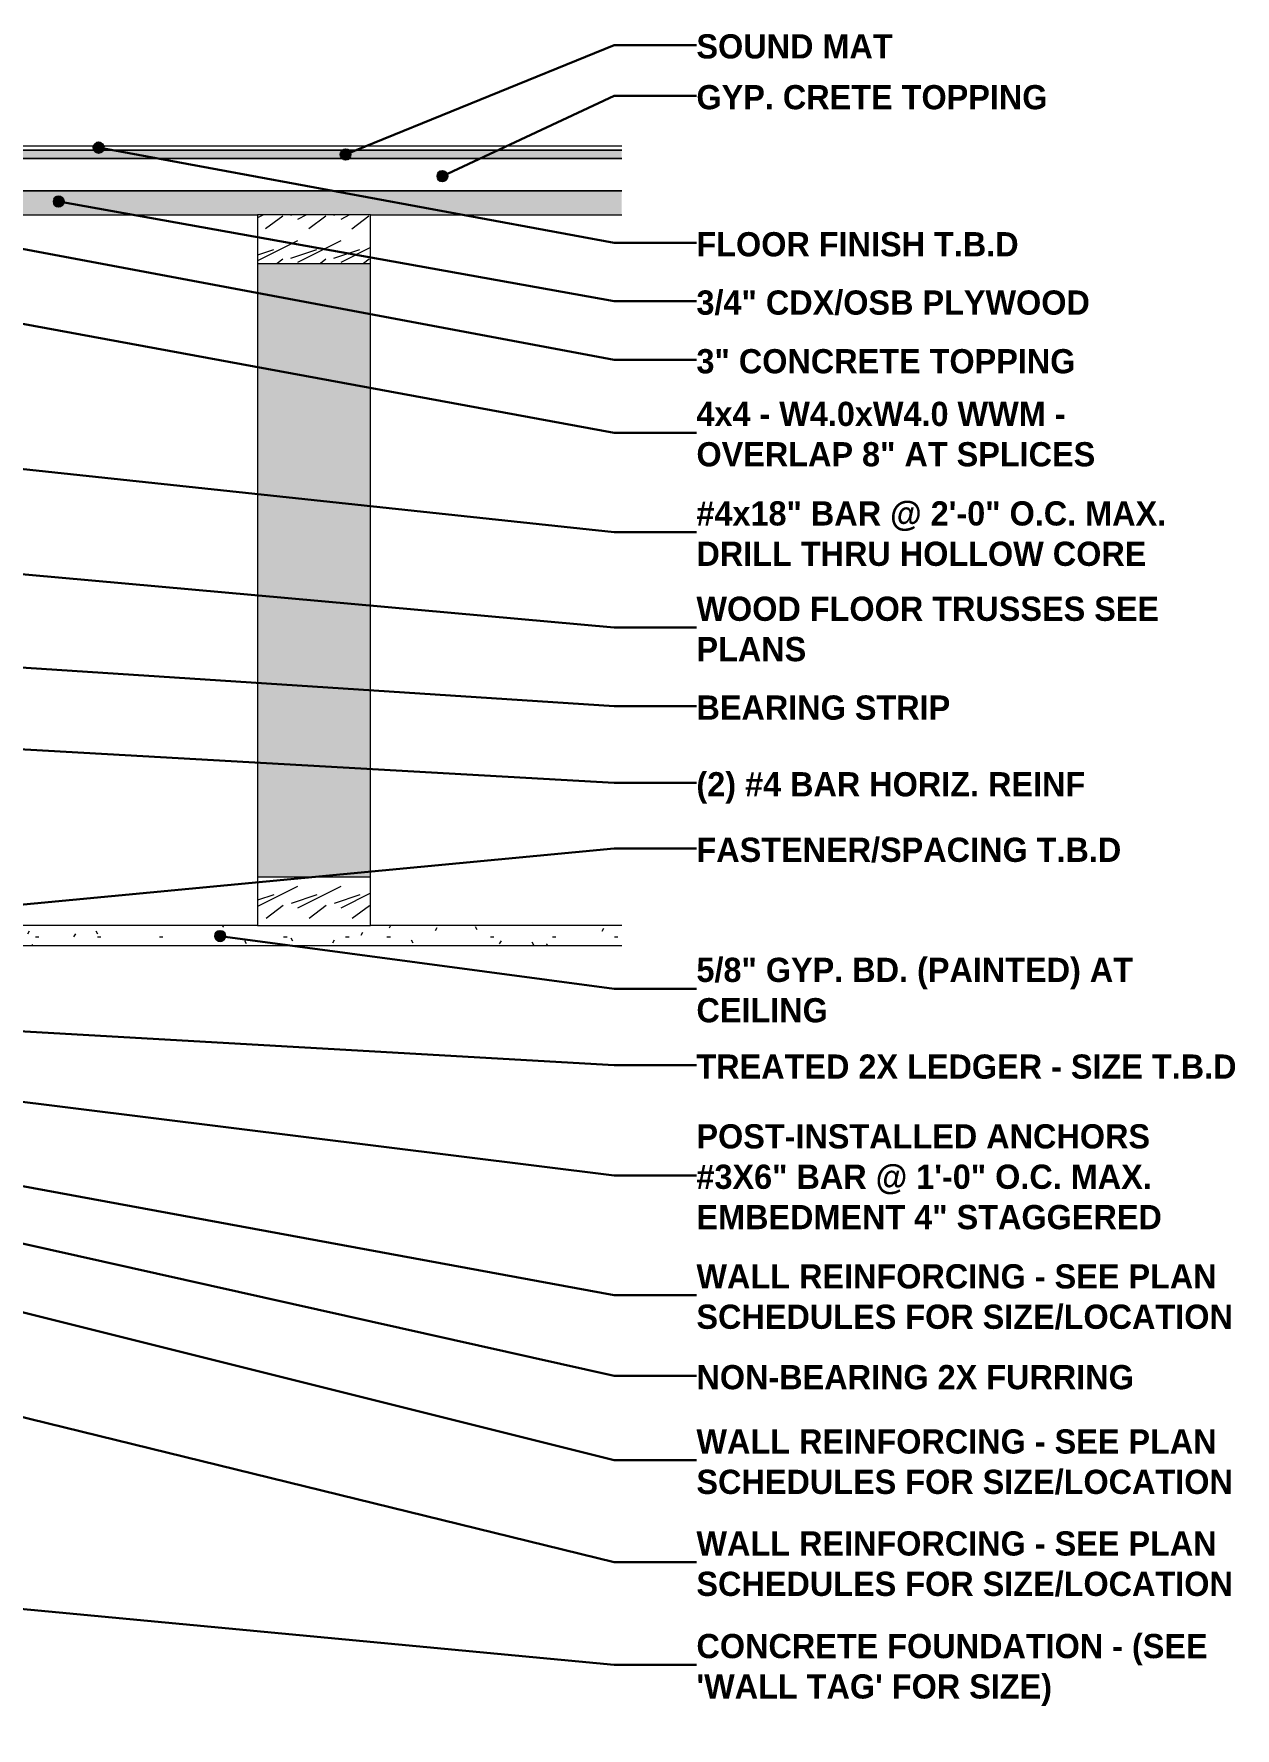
# Model space of a CAD drawing. Header units: inches. Extents: x -16566 to 235, y -92 to 81.
# Drawn here: x 197.9 to 235.1, y -92.1 to -39.6 of the extents above; entities that cross this region are included whole.
import ezdxf

# ---------------------------------------------------------------- set-up
doc = ezdxf.new("R2010")
doc.units = ezdxf.units.IN
doc.header["$MEASUREMENT"] = 0
for name, color, linetype, lineweight in [('A-ANNO-IDEN', 131, 'Continuous', 30), ('A-WALL', 113, 'Continuous', 18), ('A-WALL-PATT', 111, 'Continuous', 18)]:
    doc.layers.add(name, color=color, linetype=linetype, lineweight=lineweight)
doc.styles.add('Century Gothic_B_1', font='', dxfattribs={"height": 0.75})
doc.styles.get('Century Gothic_B_1').set_extended_font_data('Century Gothic', bold=True)
pattern_1 = [(216.87, (2008.402, -113.626), (3.998595239, 2.665207143), [0.666, -5.998]), (206.565, (2009.202, -114.026), (-1.332697705, -1.332695324), [1.49, -1.49]), (198.435, (2009.202, -114.693), (-2.66548265, -1.332269959), [0.843, -3.372])]

# ---------------------------------------------------------------- blocks, each defined once
blk = doc.blocks.new('Generic Models 164 - Generic Models 1-1947746-DETAIL - FLOOR FRAMING - HOLLOWCORE SLAB SIDE')
at = {"layer": 'A-WALL', "lineweight": 9}
for p, q in [((16691.793, -43.5), (16662.518, -43.5)), ((16662.518, -43.5), (16662.518, -44.5)), ((16662.518, -44.5), (16691.793, -44.5))]:
    blk.add_line(p, q, dxfattribs=at)
blk = doc.blocks.new('Generic Models 169 - Generic Models 1-1947811-DETAIL - FLOOR FRAMING - HOLLOWCORE SLAB SIDE')
at = {"layer": 'A-WALL', "lineweight": 9}
for p, q in [((16691.793, -43.125), (16633.207, -43.125)), ((16633.207, -43.25), (16691.793, -43.25))]:
    blk.add_line(p, q, dxfattribs=at)
blk = doc.blocks.new('Generic Models 170 - Generic Models 1-1947824-DETAIL - FLOOR FRAMING - HOLLOWCORE SLAB SIDE')
at = {"layer": 'A-WALL', "lineweight": 9}
blk.add_hatch(color=256, dxfattribs=at).paths.add_polyline_path([(16655.177, -43.5), (16691.793, -43.5), (16691.793, -43.25), (16633.207, -43.25), (16633.207, -43.5), (16647.853, -43.5)], flags=0)
for p, q in [((16691.793, -43.25), (16633.207, -43.25)), ((16633.207, -43.5), (16691.793, -43.5))]:
    blk.add_line(p, q, dxfattribs=at)
blk = doc.blocks.new('Generic Models 171 - Generic Models 1-1947837-DETAIL - FLOOR FRAMING - HOLLOWCORE SLAB SIDE')
at = {"layer": 'A-WALL', "lineweight": 9}
blk.add_hatch(color=256, dxfattribs=at).paths.add_polyline_path([(16662.518, -45.25), (16691.793, -45.25), (16691.793, -44.5), (16662.518, -44.5)], flags=0)
for p, q in [((16691.793, -44.5), (16662.518, -44.5)), ((16662.518, -44.5), (16662.518, -45.25)), ((16666.018, -45.25), (16680.518, -45.25)), ((16684.018, -45.25), (16691.793, -45.25))]:
    blk.add_line(p, q, dxfattribs=at)
blk = doc.blocks.new('Generic Models 177 - Generic Models 1-1949906-DETAIL - FLOOR FRAMING - HOLLOWCORE SLAB SIDE')
at = {"layer": 'A-WALL', "lineweight": 9}
blk.add_hatch(color=256, dxfattribs=at).paths.add_polyline_path([(16680.518, -65.75), (16684.018, -65.75), (16684.018, -46.75), (16680.518, -46.75), (16680.518, -64.967)], flags=0)
for p, q in [((16680.518, -46.75), (16680.518, -65.75)), ((16684.018, -65.75), (16684.018, -46.75))]:
    blk.add_line(p, q, dxfattribs=at)
blk = doc.blocks.new('Generic Models 178 - Generic Models 1-1949919-DETAIL - FLOOR FRAMING - HOLLOWCORE SLAB SIDE')
at = {"layer": 'A-WALL-PATT', "lineweight": 9}
h = blk.add_hatch(dxfattribs=at)
h.set_pattern_fill('FP_6', color=8, style=0, pattern_type=2)
h.set_pattern_definition(pattern_1)
h.paths.add_polyline_path([(16684.018, -46.75), (16684.018, -45.25), (16680.518, -45.25), (16680.518, -46.75)], flags=0)
at = {"layer": 'A-WALL', "lineweight": 9}
for p, q in [((16684.018, -45.25), (16680.518, -45.25)), ((16680.518, -45.25), (16680.518, -46.75)), ((16684.018, -46.75), (16684.018, -45.25)), ((16680.518, -46.75), (16684.018, -46.75))]:
    blk.add_line(p, q, dxfattribs=at)
blk = doc.blocks.new('Generic Models 179 - Generic Models 1-1949932-DETAIL - FLOOR FRAMING - HOLLOWCORE SLAB SIDE')
at = {"layer": 'A-WALL-PATT', "lineweight": 9}
h = blk.add_hatch(dxfattribs=at)
h.set_pattern_fill('FP_6', color=8, style=0, pattern_type=2)
h.set_pattern_definition(pattern_1)
h.paths.add_polyline_path([(16684.018, -67.25), (16684.018, -65.75), (16680.518, -65.75), (16680.518, -67.25)], flags=0)
at = {"layer": 'A-WALL', "lineweight": 9}
for p, q in [((16684.018, -65.75), (16680.518, -65.75)), ((16680.518, -65.75), (16680.518, -67.25)), ((16684.018, -67.25), (16684.018, -65.75)), ((16680.518, -67.25), (16684.018, -67.25))]:
    blk.add_line(p, q, dxfattribs=at)
blk = doc.blocks.new('Generic Models 165 - Generic Models 1-1950348-DETAIL - FLOOR FRAMING - HOLLOWCORE SLAB SIDE')
at = {"layer": 'A-WALL-PATT', "lineweight": 9}
h = blk.add_hatch(dxfattribs=at)
h.set_pattern_fill('FP_7', color=8, style=0, pattern_type=2)
h.set_pattern_definition([(0, (2007.869, -114.959), (2.56, 0.64), [0.106, -1.814, 0.106, -1.814, -10.24]), (0, (2007.869, -114.959), (2.56, 0.64), [-3.84, 0.106, -3.734, 0.106, -1.814, -4.48]), (0, (2007.869, -114.959), (2.56, 0.64), [-9.6, 0.106, -1.174, 0.106, -3.094]), (120, (2008.829, -114.639), (-1.834256258, 1.897025034), [0.106, -1.814, 0.106, -1.814, -10.24]), (120, (2008.829, -114.639), (-1.834256258, 1.897025034), [-3.84, 0.106, -3.734, 0.106, -1.814, -4.48]), (120, (2008.829, -114.639), (-1.834256258, 1.897025034), [-9.6, 0.106, -1.174, 0.106, -3.094]), (240, (2009.149, -113.359), (-0.725743742, -2.537025034), [0.106, -1.814, 0.106, -1.814, -10.24]), (240, (2009.149, -113.359), (-0.725743742, -2.537025034), [-3.84, 0.106, -3.734, 0.106, -1.814, -4.48]), (240, (2009.149, -113.359), (-0.725743742, -2.537025034), [-9.6, 0.106, -1.174, 0.106, -3.094])])
h.paths.add_polyline_path([(16670.541, -92.101), (16670.914, -92.101), (16670.914, -67.875), (16691.793, -67.875), (16691.793, -67.25), (16670.289, -67.25), (16670.289, -92.101)], flags=0)
at = {"layer": 'A-WALL', "lineweight": 9}
for p, q in [((16680.518, -67.25), (16670.289, -67.25)), ((16670.289, -67.25), (16670.289, -92.101)), ((16691.793, -67.25), (16684.018, -67.25)), ((16670.914, -92.101), (16670.914, -67.875)), ((16670.914, -67.875), (16691.793, -67.875))]:
    blk.add_line(p, q, dxfattribs=at)

msp = doc.modelspace()

# ---------------------------------------------------------------- hatches: boundary and pattern name
at = {"layer": 'A-ANNO-IDEN'}
h = msp.add_hatch(color=256, dxfattribs=at)
edge = h.paths.add_edge_path(flags=0)
edge.add_arc((199.90529, -43.16731), 0.15625, 0, 360)
h = msp.add_hatch(color=256, dxfattribs=at)
edge = h.paths.add_edge_path(flags=0)
edge.add_arc((207.54945, -43.37905), 0.15625, 0, 360)
h = msp.add_hatch(color=256, dxfattribs=at)
edge = h.paths.add_edge_path(flags=0)
edge.add_arc((210.54705, -44.05035), 0.15625, 0, 360)
h = msp.add_hatch(color=256, dxfattribs=at)
edge = h.paths.add_edge_path(flags=0)
edge.add_arc((198.66948, -44.8369), 0.15625, 0, 360)
h = msp.add_hatch(color=256, dxfattribs=at)
edge = h.paths.add_edge_path(flags=0)
edge.add_arc((203.66589, -67.57803), 0.15625, 0, 360)

# ---------------------------------------------------------------- linework, layer by layer
for p, q in [((207.54945, -43.37905), (215.86482, -39.99022)), ((215.86482, -39.99022), (218.41037, -39.99022)), ((210.54705, -44.05035), (215.86482, -41.5635)), ((215.86482, -41.5635), (218.41037, -41.5635)), ((199.90529, -43.16731), (215.86482, -46.11702)), ((185.50152, -44.05035), (215.86482, -49.7388)), ((198.66948, -44.8369), (215.86482, -47.92226)), ((178.65892, -45.13816), (215.86482, -51.99439)), ((215.86482, -46.11702), (218.41037, -46.11702)), ((215.86482, -47.92226), (218.41037, -47.92226)), ((215.86482, -49.7388), (218.41037, -49.7388)), ((182.35585, -51.49509), (215.86482, -55.07578)), ((215.86482, -51.99439), (218.41037, -51.99439)), ((215.86482, -55.07578), (218.41037, -55.07578)), ((188.52196, -55.56219), (215.86482, -58.02793)), ((215.86482, -58.02793), (218.41037, -58.02793)), ((183.14015, -58.33323), (215.86482, -60.46232)), ((180.64765, -60.83152), (215.86482, -62.83643)), ((215.86482, -60.46232), (218.41037, -60.46232)), ((215.86482, -62.83643), (218.41037, -62.83643)), ((187.34696, -67.57803), (215.86482, -64.86544)), ((215.86482, -64.86544), (218.41037, -64.86544)), ((203.66589, -67.57803), (215.86482, -69.20821)), ((215.86482, -69.20821), (218.41037, -69.20821)), ((187.45723, -69.95065), (215.86482, -71.57778)), ((188.45113, -71.5826), (215.86482, -74.9882)), ((215.86482, -71.57778), (218.41037, -71.57778)), ((184.13969, -72.843), (215.86482, -78.69768)), ((215.86482, -74.9882), (218.41037, -74.9882)), ((185.12606, -76.11335), (215.86482, -83.80968)), ((193.12258, -76.11335), (215.86482, -81.19272)), ((179.48595, -78.03897), (215.86482, -86.96724)), ((215.86482, -78.69768), (218.41037, -78.69768)), ((215.86482, -81.19272), (218.41037, -81.19272)), ((215.86482, -83.80968), (218.41037, -83.80968)), ((182.39338, -86.98205), (215.86482, -90.14383)), ((215.86482, -86.96724), (218.41037, -86.96724)), ((215.86482, -90.14383), (218.41037, -90.14383))]:
    msp.add_line(p, q, dxfattribs=at)
for centre in [(199.90529, -43.16731), (207.54945, -43.37905), (210.54705, -44.05035), (198.66948, -44.8369), (203.66589, -67.57803)]:
    msp.add_circle(centre, 0.15625, dxfattribs=at)

# ---------------------------------------------------------------- block references
at = {"layer": 'A-WALL', "lineweight": 9}
for name in ['Generic Models 169 - Generic Models 1-1947811-DETAIL - FLOOR FRAMING - HOLLOWCORE SLAB SIDE', 'Generic Models 170 - Generic Models 1-1947824-DETAIL - FLOOR FRAMING - HOLLOWCORE SLAB SIDE', 'Generic Models 164 - Generic Models 1-1947746-DETAIL - FLOOR FRAMING - HOLLOWCORE SLAB SIDE', 'Generic Models 171 - Generic Models 1-1947837-DETAIL - FLOOR FRAMING - HOLLOWCORE SLAB SIDE', 'Generic Models 178 - Generic Models 1-1949919-DETAIL - FLOOR FRAMING - HOLLOWCORE SLAB SIDE', 'Generic Models 177 - Generic Models 1-1949906-DETAIL - FLOOR FRAMING - HOLLOWCORE SLAB SIDE', 'Generic Models 179 - Generic Models 1-1949932-DETAIL - FLOOR FRAMING - HOLLOWCORE SLAB SIDE', 'Generic Models 165 - Generic Models 1-1950348-DETAIL - FLOOR FRAMING - HOLLOWCORE SLAB SIDE']:
    msp.add_blockref(name, (-16475.6967, 0), dxfattribs=at)

# ---------------------------------------------------------------- texts
at = {"layer": 'A-ANNO-IDEN', "lineweight": 9, "char_height": 0.75, "attachment_point": 1, "style": 'Century Gothic_B_1'}
for s, insert, width in [('SOUND MAT', (218.41037, -39.65669), 7.474), ('GYP. CRETE TOPPING', (218.41037, -41.22996), 12.827), ('FLOOR FINISH T.B.D', (218.41037, -45.78349), 11.53925), ('3/4" CDX/OSB PLYWOOD', (218.41037, -47.58873), 15.453), ('3" CONCRETE TOPPING', (218.41037, -49.40527), 14.0895), ('4x4 - W4.0xW4.0 WWM -', (218.41037, -51.03566), 14.847), ('OVERLAP 8" AT SPLICES', (218.41037, -52.28566), 14.11475), ('#4x18" BAR @ 2\'-0" O.C. MAX.', (218.41037, -54.11705), 18.25575), ('DRILL THRU HOLLOW CORE', (218.41037, -55.36705), 16.059), ('WOOD FLOOR TRUSSES SEE', (218.41037, -57.06921), 16.28625), ('PLANS', (218.41037, -58.31921), 3.8885), ('BEARING STRIP', (218.41037, -60.12879), 8.96375), ('(2) #4 BAR HORIZ. REINF', (218.41037, -62.5029), 14.544), ('FASTENER/SPACING T.B.D', (218.41037, -64.53191), 15.47825), ('5/8" GYP. BD. (PAINTED) AT', (218.41037, -68.24948), 16.48825), ('CEILING', (218.41037, -69.49948), 4.9995), ('TREATED 2X LEDGER - SIZE T.B.D', (218.41037, -71.24425), 18.91225), ('POST-INSTALLED ANCHORS', (218.41037, -73.40428), 16.43775), ('#3X6" BAR @ 1\'-0" O.C. MAX.', (218.41037, -74.65428), 17.675), ('EMBEDMENT 4" STAGGERED', (218.41037, -75.90428), 16.79125), ('WALL REINFORCING - SEE PLAN', (218.41037, -77.73895), 19.0385), ('SCHEDULES FOR SIZE/LOCATION', (218.41037, -78.98895), 19.56875), ('NON-BEARING 2X FURRING', (218.41037, -80.85919), 16.766), ('WALL REINFORCING - SEE PLAN', (218.41037, -82.85095), 19.0385), ('SCHEDULES FOR SIZE/LOCATION', (218.41037, -84.10095), 19.56875), ('WALL REINFORCING - SEE PLAN', (218.41037, -86.00852), 19.0385), ('SCHEDULES FOR SIZE/LOCATION', (218.41037, -87.25852), 19.56875), ('CONCRETE FOUNDATION - (SEE', (218.41037, -89.1851), 19.11425), ("'WALL TAG' FOR SIZE)", (218.41037, -90.4351), 12.726)]:
    msp.add_mtext(s, dxfattribs=dict(at, insert=insert, width=width))

doc.saveas('drawing.dxf')
